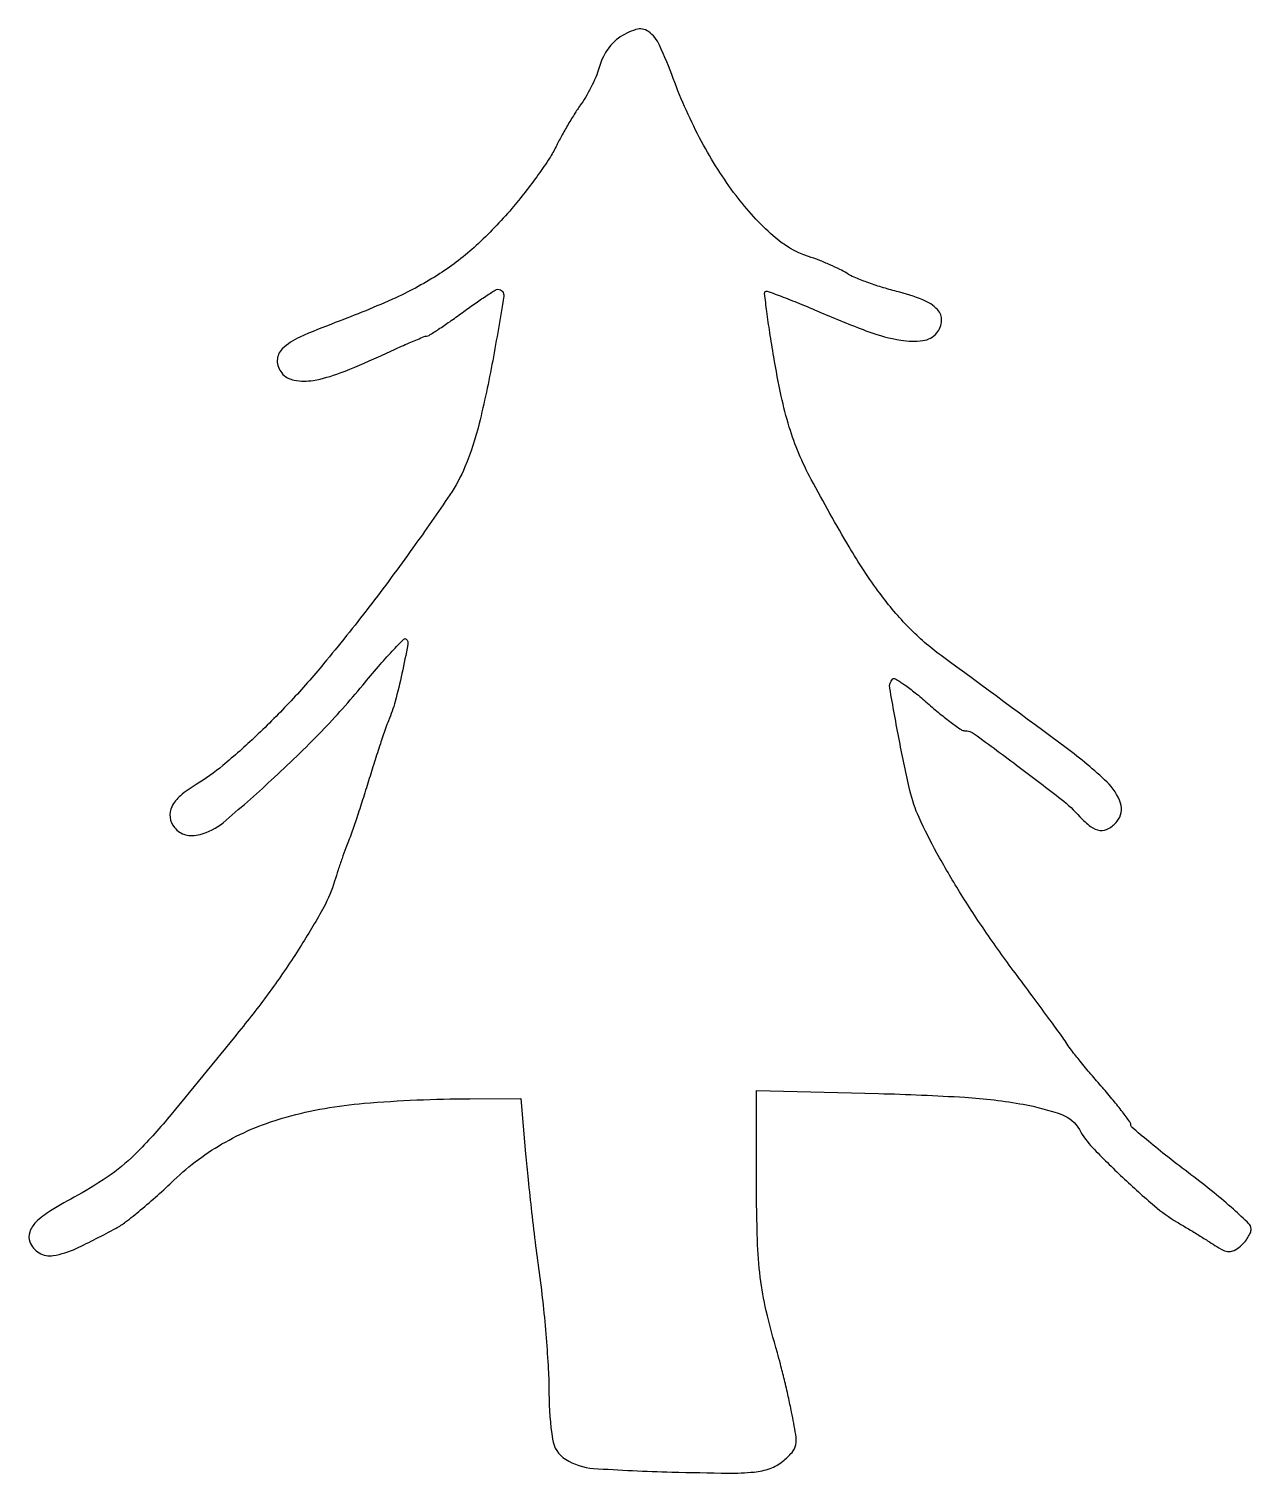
# Model space of a CAD drawing. Extents: x 0 to 183, y 0 to 216.
import ezdxf

# ---------------------------------------------------------------- set-up
doc = ezdxf.new("R2010")
doc.units = 0

msp = doc.modelspace()

# ---------------------------------------------------------------- linework, layer by layer
msp.add_lwpolyline([(88.33677, 214.523329, 0.058081), (87.479561, 213.760749, 0.035096), (86.647852, 212.683682, 0.034773), (85.962605, 211.480959, 0.050657), (85.547774, 210.334324, -0.034945), (85.140738, 209.088409, -0.017297), (84.461632, 207.568588, -0.017076), (83.645201, 206.034082, -0.023922), (82.806221, 204.727863, 0.014022), (81.894033, 203.367643, 0.007694), (80.85022, 201.654788, 0.007664), (79.843336, 199.882225, 0.012137), (79.041384, 198.330423, -0.031653), (78.057952, 196.596774, -0.010262), (76.393047, 194.162179, -0.010185), (74.426751, 191.525086, -0.011279), (72.418673, 189.060203, -0.030503), (67.096709, 183.540606, -0.042313), (61.662284, 179.339779, -0.037027), (55.059121, 175.737038, -0.017172), (46.021696, 172.010487, 0.01638), (40.735048, 169.840351, 0.083159), (38.095509, 168.07986, 0.205197), (37.343398, 166.358233, 0.176763), (38.011601, 164.486022, 0.178099), (39.893127, 163.394773, 0.08518), (42.727283, 163.385938, 0.050537), (46.763106, 164.493419, 0.016172), (52.496507, 166.925241, -0.002924), (55.081847, 168.103569, -0.004413), (57.348611, 169.096789, -0.001811), (59.297275, 169.92187, -0.099552), (59.685793, 170, 0.142803), (60.048512, 170.105751, 0.003758), (61.472171, 171.028125, 0.007609), (63.133322, 172.158794, 0.005096), (65, 173.5, -0.005306), (66.868289, 174.841174, -0.007887), (68.534484, 175.971875, -0.004021), (69.960841, 176.890984, -0.142036), (70.336862, 177, -0.461714), (71.229618, 175.952243, -0.005949), (69.563548, 166.322277, -0.014198), (67.541969, 156.911787, -0.038964), (65.419659, 150.46196, -0.049391), (63.157437, 146.266119, -0.007276), (57.644057, 138.339517, -0.008472), (51.058483, 129.480213, -0.008914), (44.284567, 121, -0.015281), (39.410446, 115.469419, -0.015005), (34.17876, 110.212109, -0.015684), (29.207154, 105.794442, -0.038638), (25.22981, 102.967764, 0.039889), (22.867541, 101.28001, 0.101428), (21.567656, 99.634296, 0.15321), (21.307465, 98.045317, 0.138622), (21.983786, 96.519537, 0.071464), (22.739214, 95.836127, 0.082499), (23.621786, 95.433413, 0.076345), (24.643139, 95.319514, 0.051187), (25.80822, 95.488002, 0.11419), (29.234303, 97.242582, 0.010513), (36.44731, 103.590874, 0.014522), (43.946991, 110.889163, 0.020678), (50.136454, 117.824713, -0.00643), (52.481138, 120.607709, -0.010801), (54.529589, 122.875671, -0.004636), (56.286756, 124.704342, -0.417341), (56.627176, 124.706158, -0.249387), (56.877817, 123.886023, -0.005172), (55.989382, 119.559944, -0.012378), (54.974032, 115.368222, -0.034283), (53.988565, 112.5, 0.01689), (53.53749, 111.322055, 0.002831), (52.76237, 109.03125, 0.003098), (51.882834, 106.326635, 0.002744), (51, 103.5, -0.002908), (50.116149, 100.673366, -0.00328), (49.233559, 97.96875, -0.003001), (48.454148, 95.678287, -0.017841), (47.997576, 94.5, 0.013859), (47.586391, 93.463419, 0.004522), (47.036246, 91.9125, 0.004502), (46.456036, 90.178095, 0.005064), (45.930139, 88.5, -0.052367), (44.299018, 84.622645, -0.014874), (40.973783, 78.98091, -0.014761), (36.801898, 72.774996, -0.014828), (32.277141, 66.83564, -0.002339), (21.463049, 53.608435, -0.021252), (16.478968, 48.067469, -0.043998), (12.505451, 44.667143, -0.030712), (7.5, 41.539587, 0.012636), (3.426102, 39.194342, 0.056419), (1.252143, 37.505972, 0.115647), (0.318863, 36.041809, 0.17774), (0.340575, 34.55486, 0.17135), (1.738231, 32.914939, 0.172723), (3.85053, 32.522895, 0.071568), (7.266586, 33.585036, 0.012799), (13.235984, 36.616837, 0.040059), (14.662207, 37.542337, 0.009187), (16.907767, 39.336289, 0.00944), (19.425828, 41.506403, 0.00908), (21.893651, 43.797848, -0.064479), (29.591065, 49.501838, -0.060189), (38.665386, 53.218303, -0.046413), (50.321921, 55.288008, -0.019858), (66.145919, 55.972905), (73.791838, 56), (74.489046, 47.75, 0.004912), (74.854764, 43.876417, 0.002459), (75.389337, 38.985937, 0.002441), (75.992175, 33.93012, 0.003604), (76.574807, 29.5, -0.008461), (77.108058, 25.116407, -0.006086), (77.560854, 20.206465, -0.006148), (77.877433, 15.523054, -0.013197), (77.98168, 11.904988, 0.037513), (78.513408, 5.049143, 0.215604), (80.452077, 2.071307, 0.126356), (84.635036, 0.696205, 0.010095), (96.352016, 0.156359, 0.003403), (104.778937, -0.004168, 0.027137), (108.664462, 0.159196, 0.061547), (111.044779, 0.689532, 0.084827), (112.951332, 1.759508, 0.041782), (114.334652, 3.085319, 0.137069), (114.88086, 4.21413, 0.085121), (114.893843, 5.760732, 0.010335), (114.276253, 9.114493, 0.004654), (113.777094, 11.432653, 0.003613), (113.192229, 13.946132, 0.003654), (112.61262, 16.282655, 0.008811), (112.140869, 18, -0.013314), (110.477143, 24.27735, -0.027528), (109.581874, 29.270624, -0.023179), (109.157276, 34.845407, -0.006986), (109.023857, 43.345374), (109, 57.190748), (127.25, 56.747513, -0.009506), (140.181689, 56.1873, -0.028783), (148.92697, 55.134078, -0.041504), (154.693119, 53.597896, -0.184154), (157.312525, 51.357564, 0.06704), (159.282427, 48.672162, 0.011564), (163.774394, 44.220474, 0.012901), (168.542503, 39.936488, 0.043279), (171.957831, 37.5, -0.002492), (173.418623, 36.628047, -0.00191), (175.006652, 35.661083, -0.001931), (176.485798, 34.744767, -0.004577), (177.577939, 34.048366, 0.028689), (178.822439, 33.336748, 0.1076), (179.689907, 33.117374, 0.130813), (180.474929, 33.298557, 0.051482), (181.404583, 33.920811, 0.042755), (182.015028, 34.522509, 0.039666), (182.531346, 35.233838, 0.042122), (182.886927, 35.943699, 0.095334), (183, 36.531346, 0.204984), (182.676396, 37.287518, 0.007645), (180.35625, 39.435016, 0.012753), (177.448821, 41.913774, 0.008501), (174, 44.609666, -0.004575), (170.550168, 47.26298, -0.007212), (167.64375, 49.609425, -0.002575), (165.198353, 51.66401, -0.220178), (165, 52.092611, 0.159018), (164.856325, 52.532944, 0.005395), (163.751562, 54.011879, 0.009685), (162.378515, 55.738804, 0.00655), (160.75, 57.655834, -0.004113), (159.04954, 59.637895, -0.004682), (157.454688, 61.564414, -0.004261), (156.130385, 63.223661, -0.026058), (155.5, 64.119909, 0.016273), (154.814611, 65.136028, 0.001261), (152.884375, 67.791847, 0.001724), (150.562443, 70.946828, 0.001315), (148, 74.384644, -0.00996), (143.431238, 80.740613, -0.011987), (139.402797, 86.89807, -0.012997), (136.004854, 92.705651, -0.018996), (133.346066, 98, -0.049688), (131.970989, 102.039313, -0.010002), (130.39526, 109.475203, -0.004201), (128.956686, 117.36229, -0.24403), (129.386647, 118.719981, -0.347925), (129.780538, 118.765777, -0.012565), (131.13446, 117.880603, -0.018238), (132.763606, 116.666029, -0.011171), (134.597349, 115.123225, 0.008558), (136.455096, 113.543572, 0.012217), (138.16082, 112.211197, 0.008212), (139.616757, 111.166803, 0.15263), (140.150457, 111, -0.158821), (141.588106, 110.531525, -0.002721), (148.331428, 105.558194, -0.006233), (154.601334, 100.758313, -0.043779), (157.404988, 98.12888, 0.048175), (158.992178, 96.666278, 0.13253), (160.391263, 96.099711, 0.164905), (161.689917, 96.370571, 0.086611), (162.960174, 97.452012, 0.261198), (163.463128, 100.188849, 0.122181), (161.447114, 103.31761, 0.028984), (155.355609, 108.420325, 0.001853), (136.652568, 122.219208, -0.041152), (131.854293, 126.378562, -0.034658), (127.494991, 131.501292, -0.025829), (122.887666, 138.470695, -0.009955), (117.199456, 148.578803, -0.024012), (115.358797, 152.441913, -0.025066), (113.926215, 156.4094, -0.021319), (112.729415, 161.024039, -0.010812), (111.598918, 166.918067, -0.003717), (111.010786, 170.552176, -0.005937), (110.568329, 173.666246, -0.001723), (110.227393, 176.361647, -0.230921), (110.331888, 176.665222, -0.29263), (110.62437, 176.72941, -0.002228), (113.015163, 175.83555, -0.007215), (115.781976, 174.741116, -0.004456), (119.004316, 173.378683, 0.014502), (125.829969, 170.653034, 0.045491), (130.597224, 169.384831, 0.075889), (133.901831, 169.326678, 0.188222), (135.983501, 170.48012, 0.158101), (136.711246, 172.30683, 0.211871), (136.103867, 173.960199, 0.107705), (133.90682, 175.420426, 0.030377), (129.969139, 176.687315, -0.012177), (127.737825, 177.316623, -0.012083), (125.533942, 178.055323, -0.012013), (123.639579, 178.793573, -0.045187), (122.513303, 179.388455, 0.028776), (121.486898, 179.974388, 0.011308), (120.011732, 180.666286, 0.011149), (118.379274, 181.344299, 0.013664), (116.824508, 181.901337, -0.104971), (111.500867, 184.991147, -0.04633), (105.96847, 191.011948, -0.040841), (100.806927, 199.083864, -0.032717), (96.580778, 208.5, 0.01793), (94.505159, 213.516408, 0.128611), (92.862703, 215.530996, 0.239968), (90.97758, 215.83514, 0.075127)], format="xyb", close=True)

doc.saveas('drawing.dxf')
